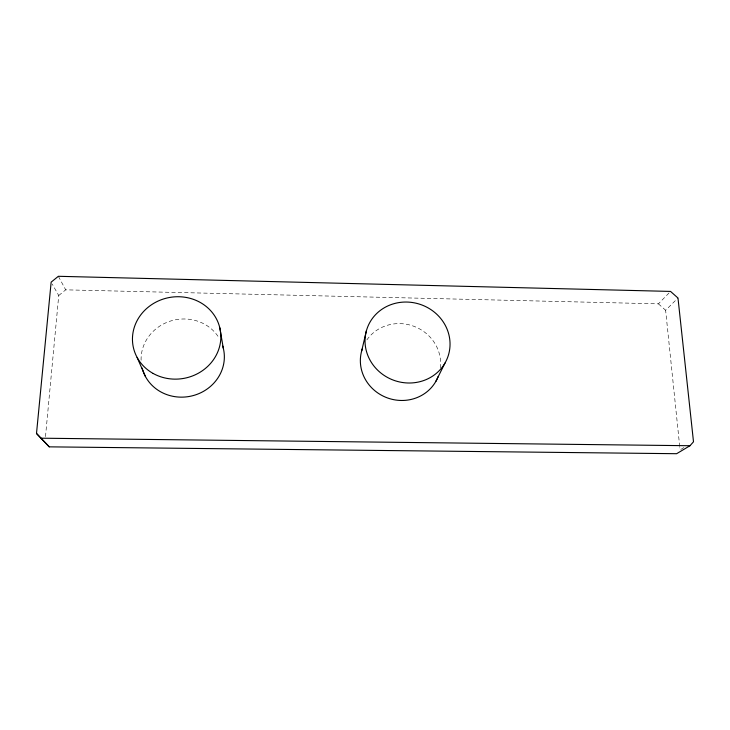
<?xml version="1.0" encoding="UTF-8"?>
<svg xmlns="http://www.w3.org/2000/svg" width="730" height="730" viewBox="0 0 730 730"><rect width="100%" height="100%" fill="white"/><g stroke="black" fill="none" stroke-linecap="round" stroke-linejoin="round"><path stroke-width="0.55" stroke-dasharray="3.65 2.74" d="M45.488 436.649L58.738 295.531L52.222 284.061M58.738 295.531L65.691 289.837L658.414 303.844L670.542 291.416M679.712 446.514L665.623 310.268L677.987 298.032M683.9 447.572L680.059 449.89L679.831 447.636M658.414 303.844L665.623 310.268M58.354 276.296L65.691 289.837M141.091 360.228A41.774 38.955 -12.6 0 1 171.65 320.707A41.774 38.955 -12.6 0 1 219.018 337.908M366.852 339.934A40.378 38.188 19.8 0 1 414.12 326.374A40.378 38.188 19.8 0 1 440.345 367.856"/><path stroke-width="1.09" d="M36.5 433.474L51.146 282.145L58.354 276.296L670.542 291.416L677.987 298.032L693.5 441.796L689.978 445.729L676.628 453.704L49.257 446.851L36.5 433.474L49.257 446.851M361.678 350.911L366.423 330.708M435.801 381.489L444.999 363.047A42.787 40.186 19.5 0 0 406.19 302.037A42.787 40.186 19.5 0 0 371.415 362.491A42.787 40.186 19.5 0 0 444.999 363.047M40.944 438.192L689.978 445.729M137.103 357.417L145.498 376.634M219.767 327.651L223.316 348.265M222.723 346.102A41.774 38.955 -12.6 0 1 193.258 395.569A41.774 38.955 -12.6 0 1 142.177 368.121M438.192 376.461A40.378 38.188 19.8 0 1 387.384 397.905A40.378 38.188 19.8 0 1 362.335 348.803M153.127 373.45A44.32 41.072 -11.4 0 0 220.825 338.273A44.32 41.072 -11.4 0 0 156.01 302.083A44.32 41.072 -11.4 0 0 153.127 373.45"/></g></svg>
